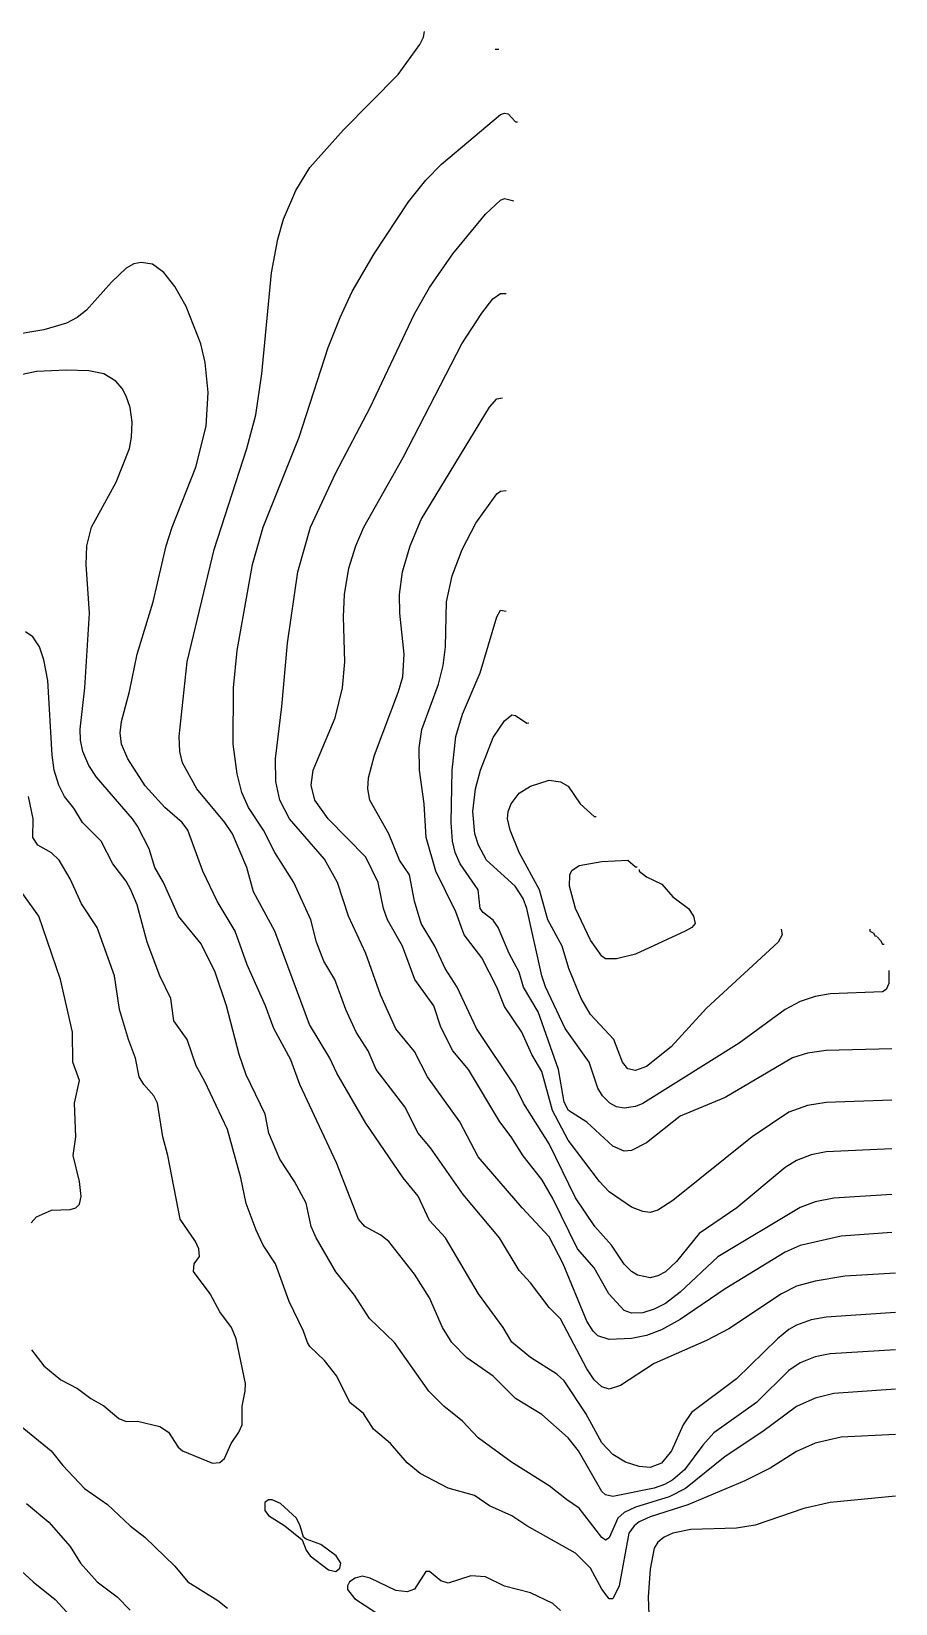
# Model space of a CAD drawing. Header units: inches. Extents: x 3311818 to 3313075, y 1372003 to 1372737.
# Drawn here: x 3312980.1 to 3313068.1, y 1372573.5 to 1372733.7 of the extents above; entities that cross this region are included whole.
import ezdxf

# ---------------------------------------------------------------- set-up
doc = ezdxf.new("R2010")
doc.units = ezdxf.units.IN
doc.header["$MEASUREMENT"] = 0

msp = doc.modelspace()

# ---------------------------------------------------------------- linework, layer by layer
for points, elevation in [([(3313068.06, 1372603.2), (3313061.01, 1372602.73), (3313059.48, 1372602.45), (3313057.96, 1372601.91), (3313057.2, 1372601.47), (3313056.05, 1372600.52), (3313051.86, 1372596.45), (3313047.29, 1372593.02), (3313046.42, 1372591.75), (3313045.26, 1372589.09), (3313044.24, 1372587.84), (3313043.09, 1372587.4), (3313041.95, 1372587.51), (3313040.55, 1372587.94), (3313039.28, 1372588.72), (3313038.14, 1372589.93), (3313036.53, 1372592.9), (3313034.33, 1372596.25), (3313033.57, 1372596.9), (3313030.9, 1372598.6), (3313028.99, 1372600.17), (3313028.12, 1372601.66), (3313025.61, 1372605.09), (3313022.23, 1372610.81), (3313020.61, 1372612.57), (3313019.46, 1372615.06), (3313017.91, 1372616.91), (3313014.13, 1372622.5), (3313011.18, 1372627.58), (3313010.47, 1372629.1), (3313008.39, 1372632.54), (3313004.85, 1372642.06), (3313002.69, 1372646.07), (3313002.02, 1372648.54), (3313000.54, 1372651.97), (3312999.78, 1372653.12), (3312996.9, 1372656.55), (3312995.47, 1372659.21), (3312995.19, 1372660.36), (3312995.13, 1372661.88), (3312995.93, 1372669.51), (3312998.67, 1372680.94), (3313002.01, 1372691.23), (3313002.91, 1372694.66), (3313003.54, 1372698.85), (3313004.5, 1372709.14), (3313005.17, 1372712.57), (3313005.74, 1372714.6), (3313006.98, 1372717.53), (3313008.41, 1372719.87), (3313011.84, 1372723.71), (3313017.41, 1372729.34), (3313019.63, 1372732.39), (3313020, 1372733.15), (3313020.09, 1372733.73)], 4481), ([(3313027.28, 1372731.93), (3313027.66, 1372731.92)], 4481), ([(3313068.06, 1372607.2), (3313062.91, 1372606.89), (3313059.86, 1372606.38), (3313057.96, 1372605.87), (3313056.44, 1372605.09), (3313051.1, 1372601.54), (3313048.81, 1372600.35), (3313043.47, 1372597.99), (3313040.04, 1372595.76), (3313038.9, 1372595.39), (3313038.14, 1372595.61), (3313037.38, 1372596.34), (3313036.61, 1372597.44), (3313033.95, 1372602.56), (3313032.8, 1372603.69), (3313030.9, 1372606.21), (3313029.75, 1372607.47), (3313027.72, 1372610.81), (3313024.04, 1372615.23), (3313020.69, 1372619.96), (3313019.46, 1372621.46), (3313018.08, 1372624.15), (3313015.16, 1372627.96), (3313014.35, 1372629.87), (3313013.14, 1372631.77), (3313012.1, 1372634.06), (3313010.97, 1372637.11), (3313009.83, 1372639.01), (3313009.11, 1372640.92), (3313008.52, 1372643.21), (3313006.8, 1372647.02), (3313004.85, 1372650.07), (3313003.71, 1372652.35), (3313002.19, 1372654.64), (3313001.5, 1372656.17), (3313001.03, 1372658.07), (3313000.61, 1372661.12), (3313000.64, 1372666.84), (3313001.01, 1372670.65), (3313002.59, 1372679.41), (3313003.66, 1372683.23), (3313007.32, 1372692.37), (3313010.29, 1372701.52), (3313011.52, 1372704.57), (3313012.73, 1372707.24), (3313014.97, 1372711.05), (3313018.48, 1372716.38), (3313020.23, 1372718.57), (3313021.81, 1372720.2), (3313027.85, 1372725.28), (3313028.23, 1372725.41), (3313028.61, 1372725.32), (3313029.37, 1372724.53), (3313029.56, 1372724.53)], 4482), ([(3313067.68, 1372611.34), (3313062.53, 1372610.98), (3313058.34, 1372610.02), (3313056.81, 1372609.33), (3313050.72, 1372605.62), (3313046.14, 1372602.49), (3313044.24, 1372601.44), (3313042.71, 1372600.85), (3313041.19, 1372600.55), (3313038.9, 1372600.45), (3313037.76, 1372600.82), (3313037.27, 1372601.28), (3313036.61, 1372602.33), (3313034.21, 1372608.14), (3313032.8, 1372610.89), (3313030.03, 1372613.86), (3313025.56, 1372619.05), (3313023.7, 1372622.63), (3313020.39, 1372627.2), (3313019.08, 1372629.78), (3313017.18, 1372632.1), (3313015.62, 1372635.58), (3313014.13, 1372639.78), (3313012.37, 1372643.59), (3313011.25, 1372647.02), (3313009.93, 1372649.38), (3313006.36, 1372653.5), (3313005.38, 1372655.4), (3313004.95, 1372657.31), (3313004.92, 1372659.6), (3313005.58, 1372664.93), (3313006.16, 1372671.41), (3313007.2, 1372678.65), (3313008.49, 1372683.23), (3313011.08, 1372688.74), (3313014.57, 1372695.42), (3313019.08, 1372704.95), (3313020.59, 1372707.62), (3313022.97, 1372711.05), (3313026.32, 1372715.1), (3313027.85, 1372716.52), (3313028.23, 1372716.7), (3313029.18, 1372716.47)], 4483), ([(3313068.06, 1372599.4), (3313061.39, 1372598.97), (3313059.86, 1372598.67), (3313058.34, 1372598.06), (3313057.2, 1372597.27), (3313053.89, 1372594.04), (3313049.57, 1372590.93), (3313048.43, 1372589.67), (3313046.57, 1372587.18), (3313045.38, 1372586.13), (3313044.54, 1372585.66), (3313043.47, 1372585.31), (3313039.28, 1372584.46), (3313038.52, 1372584.62), (3313038.14, 1372584.95), (3313035.79, 1372589.09), (3313034.71, 1372590.42), (3313032.04, 1372592.8), (3313029.37, 1372594.42), (3313027.09, 1372596.71), (3313024.42, 1372598.59), (3313022.89, 1372600.14), (3313021.92, 1372601.66), (3313020.61, 1372604.68), (3313019.08, 1372607.1), (3313016.45, 1372610.43), (3313015.65, 1372611.06), (3313014.02, 1372611.95), (3313013.37, 1372612.69), (3313011.13, 1372618.43), (3313007.4, 1372626.44), (3313006.5, 1372628.94), (3313004.75, 1372632.15), (3313003.92, 1372634.44), (3313002.04, 1372638.63), (3313000.81, 1372642.06), (3312998.98, 1372645.11), (3312997.52, 1372648.16), (3312995.99, 1372652.35), (3312995.43, 1372653.12), (3312993.66, 1372654.64), (3312991.64, 1372656.86), (3312989.88, 1372659.6), (3312989.24, 1372661.12), (3312989.1, 1372662.26), (3312989.23, 1372663.41), (3312990.07, 1372666.46), (3312990.83, 1372670.27), (3312992.47, 1372675.6), (3312993.78, 1372681.32), (3312994.4, 1372683.23), (3312996.82, 1372689.32), (3312997.88, 1372693.52), (3312998.08, 1372696.95), (3312997.77, 1372700), (3312997.33, 1372701.9), (3312995.83, 1372705.69), (3312994.69, 1372707.75), (3312993.55, 1372709.16), (3312992.4, 1372710.01), (3312991.26, 1372710.2), (3312990.5, 1372710.04), (3312989.73, 1372709.61), (3312988.21, 1372708.18), (3312985.69, 1372705.33), (3312984.72, 1372704.57), (3312983.64, 1372704), (3312981.35, 1372703.31), (3312977.92, 1372702.76)], 4480), ([(3313067.68, 1372615.22), (3313061.77, 1372614.86), (3313059.86, 1372614.46), (3313058.34, 1372613.9), (3313049.95, 1372608.87), (3313046.14, 1372605.28), (3313044.62, 1372604.12), (3313043.47, 1372603.53), (3313042.33, 1372603.17), (3313041.19, 1372603.13), (3313040.43, 1372603.41), (3313038.86, 1372605.09), (3313037.36, 1372607.76), (3313035.68, 1372609.67), (3313033.18, 1372614.8), (3313032.04, 1372616.74), (3313030.14, 1372619.17), (3313028.93, 1372621.1), (3313027.75, 1372622.63), (3313024.58, 1372627.96), (3313022.97, 1372629.87), (3313021.75, 1372632.28), (3313021.06, 1372634.44), (3313019.12, 1372637.11), (3313017.87, 1372640.54), (3313016.32, 1372643.21), (3313015.93, 1372644.35), (3313015.39, 1372647.02), (3313014.13, 1372649.59), (3313010.28, 1372653.5), (3313008.92, 1372655.4), (3313008.56, 1372656.93), (3313008.75, 1372658.45), (3313010.99, 1372663.79), (3313011.75, 1372666.84), (3313011.98, 1372669.51), (3313011.86, 1372674.08), (3313011.96, 1372676.37), (3313012.4, 1372679.03), (3313013.09, 1372681.32), (3313013.93, 1372683.23), (3313017.94, 1372690.3), (3313023.9, 1372701.9), (3313025.94, 1372705.03), (3313027.07, 1372706.48), (3313027.85, 1372707.03), (3313028.42, 1372707.03)], 4484), ([(3313068.06, 1372595.37), (3313061.77, 1372594.95), (3313059.86, 1372594.46), (3313057.96, 1372593.62), (3313054.53, 1372591.07), (3313050.72, 1372588.53), (3313046.67, 1372585.27), (3313045, 1372584.43), (3313041.57, 1372583.37), (3313040.43, 1372582.82), (3313039.79, 1372582.23), (3313038.9, 1372580.25), (3313038.52, 1372580.01), (3313038.14, 1372580.28), (3313035.85, 1372583.27), (3313034.54, 1372584.13), (3313032.8, 1372585.55), (3313028.95, 1372587.94), (3313025.56, 1372590.42), (3313023.98, 1372592.13), (3313022.05, 1372593.66), (3313020.55, 1372595.18), (3313017.03, 1372600.14), (3313014.51, 1372602.59), (3313012.98, 1372604.97), (3313011.08, 1372607.34), (3313009.05, 1372610.81), (3313008.57, 1372611.95), (3313008.03, 1372614.35), (3313006.85, 1372616.53), (3313005.37, 1372618.81), (3313004.25, 1372621.48), (3313003.86, 1372623.39), (3313001.93, 1372627.42), (3313001.24, 1372629.49), (3312999.95, 1372634.44), (3312998.79, 1372637.87), (3312997.36, 1372640.76), (3312995.04, 1372643.59), (3312993.51, 1372647.02), (3312992.63, 1372648.54), (3312992.05, 1372650.45), (3312990.86, 1372652.74), (3312990.35, 1372653.5), (3312986.69, 1372657.74), (3312985.92, 1372658.92), (3312985.31, 1372660.36), (3312985.08, 1372661.5), (3312985.05, 1372662.64), (3312985.51, 1372666.84), (3312985.97, 1372674.46), (3312985.66, 1372679.41), (3312985.7, 1372681.32), (3312986.2, 1372683.23), (3312988.71, 1372687.8), (3312990.05, 1372691.23), (3312990.27, 1372692.37), (3312990.32, 1372693.9), (3312990.13, 1372695.42), (3312989.73, 1372696.58), (3312989.32, 1372697.33), (3312988.67, 1372698.09), (3312987.45, 1372698.85), (3312985.92, 1372699.16), (3312983.64, 1372699.23), (3312980.59, 1372699.08), (3312978.68, 1372698.66)], 4479), ([(3313067.68, 1372619.87), (3313061.01, 1372619.56), (3313059.48, 1372619.27), (3313057.96, 1372618.68), (3313056.81, 1372617.98), (3313051.9, 1372613.86), (3313048.05, 1372611.23), (3313045.76, 1372608.41), (3313044.62, 1372607.33), (3313043.86, 1372606.92), (3313043.09, 1372606.73), (3313041.79, 1372607), (3313041.16, 1372607.38), (3313040.43, 1372608.12), (3313039.12, 1372610.05), (3313037.43, 1372611.95), (3313035.47, 1372614.88), (3313032.8, 1372620.38), (3313030.17, 1372624.53), (3313029.37, 1372626.2), (3313025.38, 1372632.15), (3313023.43, 1372636.35), (3313022.21, 1372638.25), (3313021.16, 1372640.54), (3313019.74, 1372642.83), (3313019.08, 1372645.11), (3313018.56, 1372647.78), (3313017.54, 1372649.3), (3313016.48, 1372651.97), (3313014.54, 1372655.4), (3313014.32, 1372656.55), (3313014.38, 1372657.69), (3313015.02, 1372659.98), (3313017.45, 1372666.46), (3313017.88, 1372667.98), (3313018.04, 1372670.27), (3313017.57, 1372674.46), (3313017.56, 1372676.37), (3313017.87, 1372678.65), (3313018.62, 1372681.32), (3313019.74, 1372683.99), (3313026.7, 1372695.46), (3313027.47, 1372696.29), (3313028.04, 1372696.4)], 4485), ([(3313067.68, 1372624.84), (3313061.01, 1372624.61), (3313059.1, 1372624.28), (3313057.2, 1372623.62), (3313053.47, 1372621.1), (3313045.38, 1372614.6), (3313043.86, 1372613.61), (3313043.09, 1372613.38), (3313042.33, 1372613.48), (3313041.19, 1372613.92), (3313038.9, 1372615.5), (3313037.91, 1372616.53), (3313034.71, 1372620.74), (3313033.13, 1372623.77), (3313032.04, 1372627.75), (3313031.01, 1372629.49), (3313030, 1372631.77), (3313028.23, 1372634.36), (3313027.47, 1372636.35), (3313025.94, 1372639.35), (3313024.13, 1372641.68), (3313023.27, 1372644.01), (3313021.25, 1372648.16), (3313020.28, 1372651.59), (3313020.05, 1372655.02), (3313019.59, 1372658.45), (3313019.55, 1372660.74), (3313019.84, 1372662.61), (3313021.52, 1372667.22), (3313022.01, 1372669.12), (3313022.23, 1372671.03), (3313022.35, 1372675.6), (3313022.9, 1372678.27), (3313023.92, 1372680.94), (3313025.32, 1372683.61), (3313027.47, 1372686.6), (3313027.85, 1372686.88), (3313028.42, 1372686.94)], 4486), ([(3313067.68, 1372630.05), (3313061.01, 1372629.88), (3313059.1, 1372629.61), (3313057.58, 1372629.16), (3313050.72, 1372625.1), (3313046.14, 1372623.19), (3313042.71, 1372620.48), (3313041.19, 1372619.69), (3313040.43, 1372619.65), (3313039.28, 1372620.13), (3313036.61, 1372622.59), (3313034.77, 1372623.77), (3313034.33, 1372624.64), (3313033.75, 1372627.96), (3313031.66, 1372633.84), (3313030.16, 1372636.35), (3313029.73, 1372637.87), (3313028.71, 1372639.78), (3313027.59, 1372642.44), (3313027.09, 1372643.18), (3313026.06, 1372643.97), (3313025.78, 1372644.35), (3313025.57, 1372646.26), (3313023.72, 1372648.92), (3313023.21, 1372650.07), (3313022.93, 1372651.21), (3313022.82, 1372653.12), (3313022.92, 1372658.45), (3313023.27, 1372661.9), (3313023.98, 1372664.17), (3313025.78, 1372668.36), (3313027.47, 1372674.09), (3313027.85, 1372674.76), (3313028.42, 1372674.65)], 4487), ([(3313068.06, 1372590.76), (3313062.53, 1372590.49), (3313059.86, 1372589.88), (3313057.96, 1372589.03), (3313055.29, 1372587.35), (3313052.71, 1372586.04), (3313046.91, 1372583.59), (3313043.09, 1372582.37), (3313041.95, 1372581.86), (3313041.43, 1372581.46), (3313040.91, 1372580.7), (3313039.92, 1372575.36), (3313039.28, 1372574.01), (3313038.9, 1372574.02), (3313038.14, 1372575.02), (3313037, 1372577.15), (3313035.47, 1372578.69), (3313030.52, 1372581.47), (3313028.99, 1372582.49), (3313026.7, 1372583.51), (3313025.18, 1372584.55), (3313022.51, 1372585.31), (3313019.64, 1372586.8), (3313018.32, 1372587.88), (3313016.64, 1372589.85), (3313014.89, 1372591.32), (3313013.87, 1372592.9), (3313012.48, 1372594.04), (3313011.16, 1372596.71), (3313009.93, 1372598.3), (3313008.41, 1372599.74), (3313008.19, 1372600.14), (3313007.79, 1372601.28), (3313006.31, 1372604.33), (3313004.92, 1372608.14), (3313003.67, 1372610.05), (3313002.94, 1372611.57), (3313001.93, 1372614.3), (3313001.38, 1372616.91), (3313000.03, 1372621.83), (3312997.74, 1372626.74), (3312996.84, 1372628.34), (3312995.92, 1372631.01), (3312994.57, 1372632.92), (3312994.25, 1372635.2), (3312993.16, 1372637.49), (3312991.86, 1372640.92), (3312990.83, 1372644.73), (3312990.2, 1372646.26), (3312989.73, 1372647.15), (3312988.37, 1372648.92), (3312987.19, 1372651.21), (3312985.27, 1372653.12), (3312984.4, 1372654.6), (3312983.45, 1372655.78), (3312982.85, 1372656.93), (3312982.38, 1372658.45), (3312982.17, 1372659.98), (3312981.75, 1372667.6), (3312981.35, 1372669.69), (3312980.89, 1372671.03), (3312980.21, 1372672.05), (3312979.47, 1372672.55)], 4478), ([(3313067.39, 1372638.06), (3313067.37, 1372636.73), (3313067.11, 1372636.12), (3313066.72, 1372635.86), (3313061.39, 1372635.67), (3313059.86, 1372635.41), (3313058.34, 1372634.88), (3313056.81, 1372634.06), (3313052.14, 1372630.63), (3313042.33, 1372624.5), (3313041.57, 1372624.18), (3313040.43, 1372624.03), (3313039.66, 1372624.16), (3313038.97, 1372624.53), (3313038.23, 1372625.29), (3313037.74, 1372626.06), (3313036.86, 1372628.72), (3313034.43, 1372632.15), (3313032.42, 1372636.38), (3313032.04, 1372637.49), (3313030.53, 1372644.35), (3313030.14, 1372645.39), (3313029.33, 1372646.64), (3313026.42, 1372649.3), (3313025.58, 1372650.83), (3313025.21, 1372651.97), (3313025.03, 1372654.26), (3313025.28, 1372656.55), (3313025.8, 1372658.45), (3313027.09, 1372661.77), (3313028.23, 1372663.47), (3313028.99, 1372664.09), (3313029.37, 1372664.03), (3313030.52, 1372663.26), (3313030.71, 1372663.27)], 4488), ([(3313056.4, 1372642.25), (3313056.53, 1372641.68), (3313056.11, 1372640.92), (3313048.81, 1372634.2), (3313045.21, 1372630.25), (3313042.71, 1372628.26), (3313041.57, 1372627.86), (3313040.81, 1372628.02), (3313040.26, 1372628.72), (3313039.38, 1372631.01), (3313037, 1372633.56), (3313036.05, 1372635.2), (3313034.8, 1372638.25), (3313034.13, 1372640.54), (3313032.66, 1372643.21), (3313031.8, 1372646.26), (3313029.73, 1372650.07), (3313028.81, 1372652.35), (3313028.56, 1372653.5), (3313028.63, 1372654.26), (3313028.91, 1372655.02), (3313029.75, 1372656.11), (3313030.9, 1372656.81), (3313032.8, 1372657.43), (3313033.95, 1372657.26), (3313034.71, 1372656.82), (3313035.96, 1372655.02), (3313037.38, 1372653.75), (3313037.57, 1372653.75)], 4489), ([(3312980.07, 1372599.38), (3312981.35, 1372597.75), (3312983.08, 1372596.33), (3312984.78, 1372595.44), (3312986.13, 1372594.42), (3312987.45, 1372593.7), (3312988.97, 1372592.39), (3312989.73, 1372592.1), (3312990.88, 1372592.11), (3312993.16, 1372591.58), (3312994.04, 1372590.99), (3312995.03, 1372589.47), (3312995.45, 1372589.09), (3312998.5, 1372587.83), (3312999.26, 1372587.9), (3312999.74, 1372588.32), (3313000.41, 1372589.85), (3313001.2, 1372590.99), (3313001.52, 1372591.75), (3313001.52, 1372593.66), (3313001.85, 1372595.18), (3313001.86, 1372595.95), (3313000.93, 1372600.52), (3313000.44, 1372601.66), (3312999.26, 1372603.26), (3312998.26, 1372605.09), (3312996.58, 1372607.38), (3312996.64, 1372608.14), (3312997.17, 1372608.9), (3312997.13, 1372609.67), (3312996.77, 1372610.43), (3312995.22, 1372612.72), (3312993.96, 1372619.2), (3312993.44, 1372621.1), (3312992.91, 1372624.53), (3312992.55, 1372625.29), (3312991.51, 1372626.44), (3312991.04, 1372627.2), (3312990.68, 1372629.1), (3312989.94, 1372631.01), (3312989.03, 1372634.06), (3312988.54, 1372637.49), (3312986.78, 1372642.44), (3312985.16, 1372644.84), (3312984.01, 1372647.4), (3312982.9, 1372649.3), (3312982.11, 1372650.04), (3312980.74, 1372650.83), (3312980.22, 1372651.59), (3312980.26, 1372653.5), (3312979.79, 1372655.78)], 4477), ([(3313041.97, 1372648.35), (3313041.97, 1372648.16), (3313042.71, 1372647.6), (3313044.26, 1372646.83), (3313045.38, 1372645.56), (3313046.97, 1372644.35), (3313047.47, 1372643.59), (3313047.67, 1372642.83), (3313047.33, 1372642.44), (3313046.63, 1372642.06), (3313041.57, 1372639.71), (3313039.66, 1372639.22), (3313038.52, 1372639.22), (3313038.14, 1372639.49), (3313037, 1372641.14), (3313035.47, 1372644.35), (3313034.87, 1372646.64), (3313034.88, 1372647.78), (3313035.09, 1372648.25), (3313035.85, 1372648.75), (3313038.14, 1372649.16), (3313040.81, 1372649.28), (3313041.57, 1372648.6), (3313041.76, 1372648.6)], 4490), ([(3312980.05, 1372612.33), (3312980.59, 1372612.95), (3312982.11, 1372613.62), (3312984.02, 1372613.7), (3312984.61, 1372613.86), (3312984.98, 1372614.24), (3312985.12, 1372615), (3312984.97, 1372616.53), (3312984.31, 1372619.2), (3312984.6, 1372621.1), (3312984.47, 1372624.53), (3312984.95, 1372626.82), (3312984.28, 1372628.72), (3312984.27, 1372631.77), (3312983.02, 1372637.11), (3312980.81, 1372643.59), (3312979.19, 1372645.87)], 4476), ([(3313065.44, 1372642.25), (3313065.44, 1372642.06), (3313065.77, 1372641.89)], 4488), ([(3313065.8, 1372641.87), (3313065.96, 1372641.58), (3313066.15, 1372641.53)], 4488), ([(3313066.2, 1372641.49), (3313066.53, 1372641.11)], 4488), ([(3313066.54, 1372641.11), (3313066.72, 1372640.74), (3313066.91, 1372640.74)], 4488), ([(3312978.38, 1372592.13), (3312982.08, 1372589.09), (3312983.26, 1372587.61), (3312985.49, 1372585.27), (3312987.83, 1372583.64), (3312990.13, 1372581.46), (3312991.61, 1372580.32), (3312994.69, 1372577.35), (3312996, 1372575.75), (3312999.06, 1372573.84), (3313000.03, 1372573.08)], 4478), ([(3312979.57, 1372583.75), (3312981.85, 1372581.84), (3312984.02, 1372579.35), (3312985.08, 1372577.65), (3312986.78, 1372575.75), (3312988.81, 1372574.22), (3312990.12, 1372572.88)], 4479), ([(3313011.08, 1372576.82), (3313011.46, 1372577.14), (3313011.57, 1372577.65), (3313011.11, 1372578.41), (3313009.55, 1372579.56), (3313008.03, 1372580.1), (3313007.76, 1372580.32), (3313007.44, 1372581.46), (3313007.06, 1372582.23), (3313005.44, 1372583.75), (3313004.6, 1372584.12), (3313004.22, 1372584.12), (3313003.84, 1372583.84), (3313003.84, 1372583.02), (3313004.22, 1372582.5), (3313005.87, 1372581.46), (3313007.65, 1372580.03), (3313008.03, 1372578.97), (3313008.46, 1372578.41), (3313010.32, 1372576.99), (3313011.08, 1372576.82)], 4477), ([(3313068.06, 1372584.47), (3313061.39, 1372583.85), (3313058.72, 1372583.21), (3313053.77, 1372581.52), (3313051.86, 1372581.23), (3313047.21, 1372581.08), (3313045.39, 1372580.7), (3313044.5, 1372580.32), (3313043.86, 1372579.79), (3313043.47, 1372579.18), (3313043.09, 1372577.05), (3313042.88, 1372574.22), (3313043.04, 1372569.65)], 4477), ([(3312978.19, 1372577.65), (3312980.26, 1372575.75), (3312982.49, 1372573.96), (3312985.16, 1372571.04)], 4480), ([(3313033.95, 1372572.82), (3313033.18, 1372573.56), (3313030.9, 1372574.64), (3313028.23, 1372575.3), (3313026.32, 1372576.28), (3313024.8, 1372576.37), (3313022.51, 1372575.63), (3313021.75, 1372575.86), (3313020.61, 1372576.82), (3313020.23, 1372576.8), (3313019.08, 1372575.02), (3313018.32, 1372574.74), (3313017.18, 1372574.87), (3313014.56, 1372576.13), (3313013.75, 1372576.32), (3313013.02, 1372576.13), (3313012.47, 1372575.75), (3313012.25, 1372575.36), (3313012.25, 1372574.98), (3313012.98, 1372574.05), (3313016.03, 1372572.04)], 4477)]:
    msp.add_lwpolyline(points, dxfattribs=dict(elevation=elevation))

doc.saveas('drawing.dxf')
